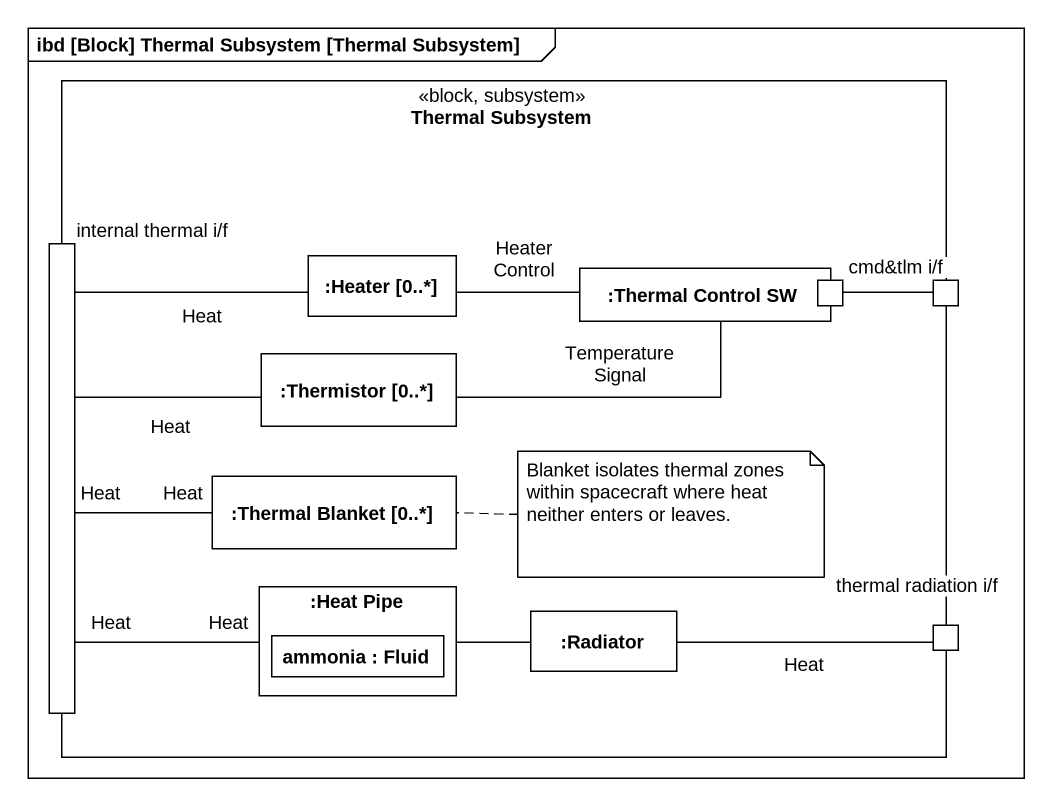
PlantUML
@startuml
mainframe ibd [Block] Thermal Subsystem [Thermal Subsystem]
rectangle "Thermal Subsystem" as Thermal_Subsystem <<block, subsystem>> {
  port "internal thermal i/f" as internal_thermal_i_f
  rectangle ":Heater [0..*]" as Heater_0
  rectangle ":Thermal Control SW" as Thermal_Control_SW {
    port " " as port1
  }
  port "cmd&tlm i/f" as cmd_tlm_i_f
  rectangle ":Thermistor [0..*]" as Thermistor_0
  rectangle ":Thermal Blanket [0..*]" as Thermal_Blanket_0
  rectangle ":Heat Pipe" as Heat_Pipe {
    rectangle "ammonia : Fluid" as ammonia
  }
  rectangle ":Radiator" as Radiator
  port "thermal radiation i/f" as thermal_radiation_i_f
}
internal_thermal_i_f -right- Thermistor_0 : Heat
internal_thermal_i_f -right- Thermal_Blanket_0 : Heat\nHeat
Heater_0 -- internal_thermal_i_f : Heat
Thermal_Control_SW -left- Heater_0 : Heater Control
cmd_tlm_i_f -left- port1
Thermistor_0 -right- Thermal_Control_SW : Temperature Signal
Heat_Pipe -left- internal_thermal_i_f : Heat\nHeat
Heat_Pipe -right- Radiator
Radiator -right- thermal_radiation_i_f : Heat
note right of Thermal_Blanket_0 : Blanket isolates thermal zones within spacecraft where heat neither enters or leaves.
@enduml
